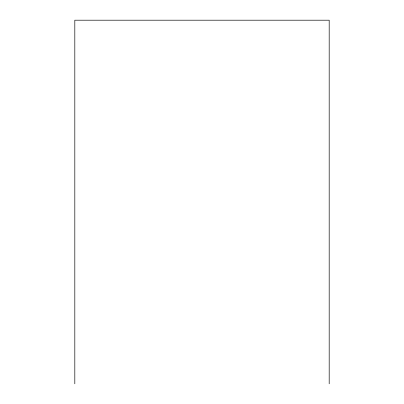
<?xml version="1.0" encoding="UTF-8"?>
<svg xmlns="http://www.w3.org/2000/svg" width="404" height="404" viewBox="0 0 404 404"><rect width="100%" height="100%" fill="white"/><g stroke="black" fill="none" stroke-linecap="round" stroke-linejoin="round"><path stroke-width="0.61" d="M329.189 383.8L329.189 20.2L74.811 20.2L74.811 383.8"/></g></svg>
